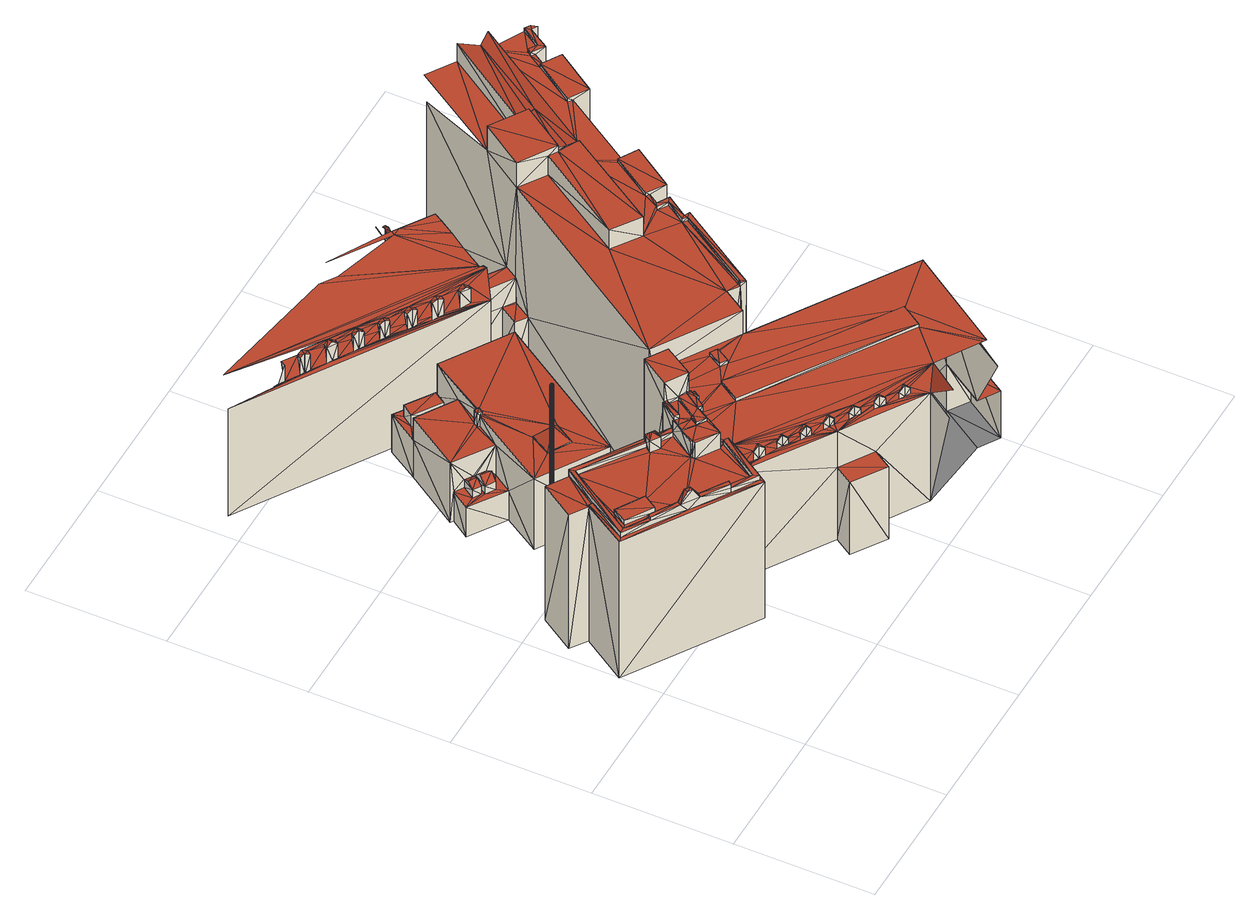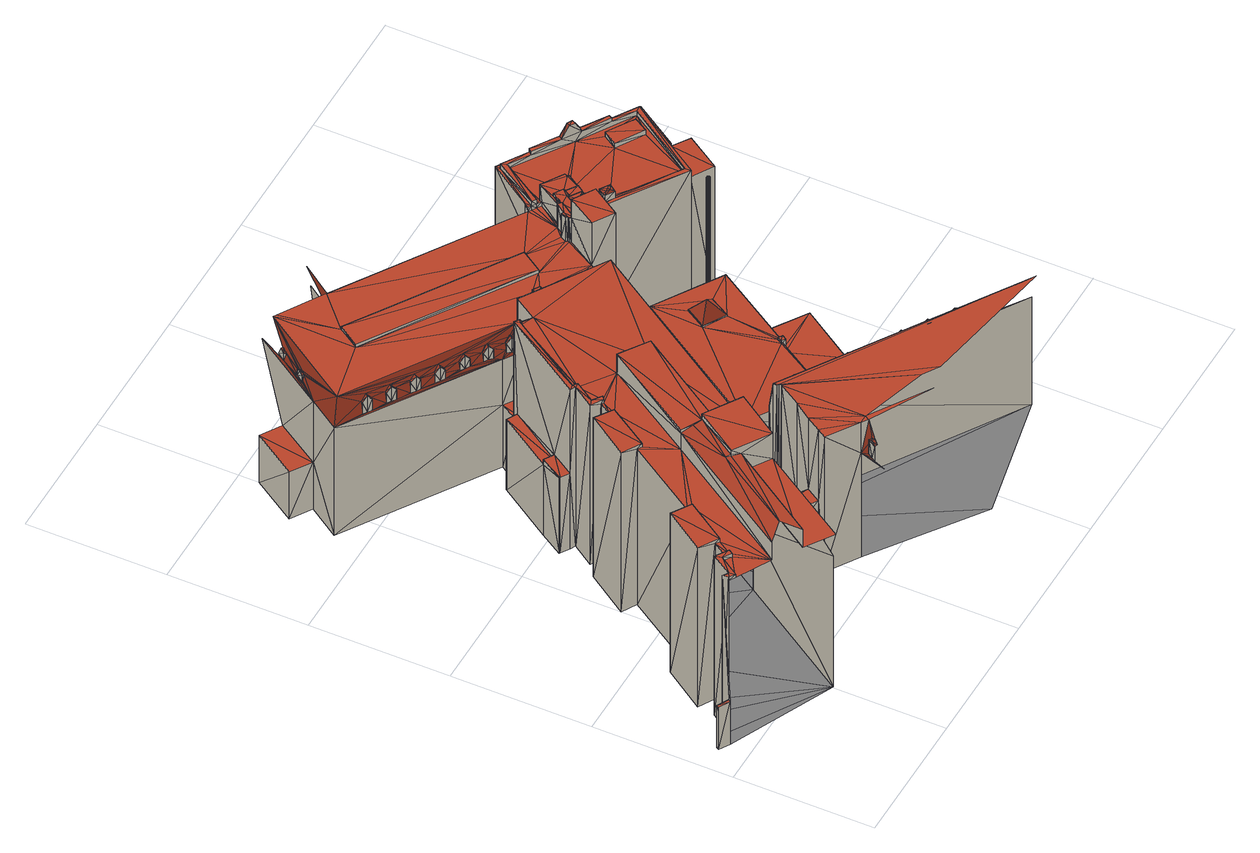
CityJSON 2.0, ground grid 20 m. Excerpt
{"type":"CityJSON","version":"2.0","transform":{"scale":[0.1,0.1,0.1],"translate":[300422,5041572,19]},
"CityObjects":{
"building1":{"type":"Building","geometry":[{"type":"MultiSurface","lod":"2","boundaries":[[[0,1,2]],[[3,4,5]],[[0,6,1]],[[7,5,2]],[[8,9,6]],[[10,2,1]],[[11,2,5]],[[8,6,0]],[[12,9,13]],[[14,13,9]],[[15,13,16]],[[8,0,17]],[[11,0,2]],[[3,18,4]],[[7,3,5]],[[19,8,17]],[[14,16,13]],[[15,12,13]],[[10,7,2]],[[20,1,6]],[[21,9,8]],[[3,22,23]],[[24,5,4]],[[25,17,0]],[[26,15,16]],[[27,6,9]],[[28,19,17]],[[26,16,14]],[[28,8,19]],[[21,14,9]],[[3,23,18]],[[29,23,22]],[[28,17,25]],[[27,9,12]],[[11,25,0]],[[30,12,15]],[[10,3,7]],[[31,10,1]],[[10,32,3]],[[29,18,23]],[[33,22,3]],[[21,8,28]],[[30,15,26]],[[34,4,18]],[[35,26,14]],[[30,35,12]],[[24,11,5]],[[36,28,25]],[[33,29,22]],[[36,25,37]],[[38,37,25]],[[21,35,14]],[[30,26,35]],[[39,25,11]],[[20,31,1]],[[39,38,25]],[[40,28,36]],[[40,36,37]],[[41,3,32]],[[40,37,38]],[[20,6,27]],[[41,32,10]],[[27,12,35]],[[42,21,28]],[[42,28,40]],[[42,40,38]],[[42,38,39]],[[41,33,3]],[[43,18,29]],[[44,39,11]],[[24,4,34]],[[41,29,33]],[[31,41,10]],[[45,21,42]],[[46,42,39]],[[41,43,29]],[[46,39,47]],[[47,39,44]],[[48,42,46]],[[49,35,21]],[[24,44,11]],[[48,45,42]],[[50,43,41]],[[31,50,41]],[[51,21,45]],[[48,46,47]],[[48,47,45]],[[52,27,35]],[[53,47,44]],[[54,45,47]],[[55,18,43]],[[51,56,21]],[[57,20,27]],[[58,31,20]],[[24,53,44]],[[59,47,53]],[[59,54,47]],[[60,34,18]],[[54,51,45]],[[49,21,56]],[[49,52,35]],[[55,43,50]],[[55,50,31]],[[57,27,52]],[[61,20,57]],[[58,20,61]],[[60,18,55]],[[62,24,34]],[[63,53,24]],[[64,51,54]],[[65,59,53]],[[65,54,59]],[[66,31,58]],[[67,56,51]],[[68,56,69]],[[68,49,56]],[[70,68,69]],[[70,71,49]],[[70,49,68]],[[61,52,72]],[[73,72,52]],[[49,73,52]],[[74,61,72]],[[61,57,52]],[[75,72,73]],[[76,74,72]],[[77,49,71]],[[75,78,72]],[[79,69,56]],[[77,71,70]],[[78,76,72]],[[79,70,69]],[[66,55,31]],[[58,61,74]],[[80,58,74]],[[81,67,51]],[[76,80,74]],[[82,78,75]],[[82,76,78]],[[83,75,73]],[[64,81,51]],[[63,24,62]],[[62,34,60]],[[84,58,80]],[[85,80,76]],[[65,64,54]],[[86,82,75]],[[87,53,63]],[[88,73,49]],[[79,56,67]],[[86,75,83]],[[83,73,89]],[[85,76,82]],[[65,53,87]],[[85,84,80]],[[90,77,70]],[[91,49,77]],[[85,82,86]],[[85,86,83]],[[79,90,70]],[[85,83,84]],[[88,89,73]],[[92,77,93]],[[94,93,77]],[[91,88,49]],[[91,83,89]],[[92,95,77]],[[66,58,84]],[[91,84,83]],[[96,79,67]],[[91,77,95]],[[94,77,90]],[[81,96,67]],[[97,92,93]],[[98,99,96]],[[91,89,88]],[[81,98,96]],[[97,93,94]],[[100,95,92]],[[101,91,95]],[[66,84,91]],[[102,101,95]],[[103,90,79]],[[65,81,64]],[[87,98,81]],[[104,102,95]],[[65,87,81]],[[87,105,98]],[[106,62,107]],[[108,94,109]],[[110,63,62]],[[102,91,101]],[[106,107,111]],[[112,109,94]],[[103,94,90]],[[113,107,62]],[[102,114,91]],[[100,104,95]],[[115,111,107]],[[97,100,92]],[[116,87,63]],[[110,62,106]],[[117,79,96]],[[66,91,114]],[[116,63,110]],[[110,105,87]],[[104,118,102]],[[108,97,94]],[[66,114,102]],[[119,106,111]],[[115,107,113]],[[120,96,99]],[[121,108,109]],[[116,110,87]],[[119,111,115]],[[112,94,103]],[[122,118,104]],[[112,121,109]],[[119,110,106]],[[123,99,98]],[[119,115,113]],[[124,104,100]],[[121,97,108]],[[124,100,97]],[[125,113,62]],[[117,103,79]],[[121,124,97]],[[123,98,105]],[[126,102,118]],[[60,55,127]],[[126,66,102]],[[128,118,122]],[[129,110,119]],[[129,119,113]],[[123,105,110]],[[130,55,66]],[[131,112,103]],[[132,122,104]],[[133,125,62]],[[131,121,112]],[[129,113,125]],[[117,96,120]],[[123,120,99]],[[134,133,62]],[[128,126,118]],[[135,110,129]],[[136,104,124]],[[126,130,66]],[[131,103,137]],[[127,55,130]],[[136,124,121]],[[129,125,138]],[[117,137,103]],[[132,128,122]],[[133,138,125]],[[132,104,139]],[[140,129,138]],[[140,138,133]],[[135,129,140]],[[141,121,131]],[[136,139,104]],[[127,130,126]],[[117,131,137]],[[135,133,140]],[[128,127,126]],[[142,143,131]],[[144,140,133]],[[145,110,135]],[[142,131,117]],[[132,146,128]],[[123,117,120]],[[144,133,134]],[[147,135,140]],[[142,117,123]],[[147,140,144]],[[141,136,121]],[[147,144,134]],[[141,146,132]],[[148,143,142]],[[149,62,60]],[[150,131,143]],[[141,132,139]],[[151,142,123]],[[152,110,145]],[[153,147,134]],[[145,135,147]],[[141,139,136]],[[154,141,131]],[[148,142,151]],[[150,143,148]],[[155,60,127]],[[156,151,123]],[[157,146,141]],[[158,128,146]],[[159,127,128]],[[160,147,153]],[[161,123,110]],[[150,154,131]],[[145,147,160]],[[162,134,62]],[[156,148,151]],[[160,153,163]],[[164,110,152]],[[165,148,156]],[[166,163,153]],[[145,160,163]],[[167,148,165]],[[150,141,154]],[[168,145,163]],[[169,153,134]],[[168,163,166]],[[157,141,150]],[[167,150,148]],[[170,165,156]],[[157,158,146]],[[152,145,168]],[[170,167,165]],[[171,150,167]],[[172,168,166]],[[170,156,173]],[[157,150,171]],[[170,174,167]],[[175,167,174]],[[176,171,167]],[[177,152,168]],[[170,173,174]],[[173,175,174]],[[172,166,178]],[[176,179,171]],[[176,167,175]],[[169,166,153]],[[177,168,172]],[[176,175,179]],[[158,159,128]],[[161,156,123]],[[180,172,178]],[[177,172,180]],[[169,178,166]],[[181,182,183]],[[184,182,185]],[[186,184,187]],[[188,180,178]],[[189,177,180]],[[190,181,183]],[[164,152,177]],[[155,127,159]],[[184,183,182]],[[161,173,156]],[[188,178,169]],[[191,60,155]],[[189,180,188]],[[192,171,179]],[[193,157,171]],[[162,169,134]],[[192,179,175]],[[162,62,149]],[[149,60,191]],[[188,169,194]],[[164,177,189]],[[189,188,194]],[[195,190,183]],[[196,194,169]],[[197,110,164]],[[198,189,194]],[[198,194,196]],[[193,158,157]],[[195,183,184]],[[164,189,198]],[[199,198,196]],[[164,198,199]],[[200,198,196]],[[201,175,173]],[[192,159,158]],[[202,164,198]],[[200,196,203]],[[204,190,195]],[[205,206,184]],[[202,198,200]],[[195,184,206]],[[207,206,205]],[[208,205,184]],[[207,195,206]],[[202,200,203]],[[193,171,192]],[[162,196,169]],[[209,210,208]],[[211,205,208]],[[212,195,207]],[[213,164,202]],[[212,204,195]],[[213,202,203]],[[162,203,196]],[[209,208,214]],[[193,192,158]],[[192,155,159]],[[191,215,216]],[[217,210,209]],[[186,208,184]],[[217,212,210]],[[201,173,161]],[[213,203,218]],[[219,209,214]],[[201,192,175]],[[220,216,215]],[[221,222,223]],[[224,187,225]],[[226,164,213]],[[186,214,208]],[[217,209,219]],[[217,219,212]],[[162,218,203]],[[213,218,227]],[[228,227,218]],[[149,191,216]],[[229,213,227]],[[229,227,228]],[[230,219,214]],[[162,228,218]],[[226,213,229]],[[220,215,191]],[[231,149,216]],[[232,212,219]],[[226,229,228]],[[233,229,228]],[[201,161,234]],[[230,214,186]],[[162,235,228]],[[236,226,229]],[[233,228,235]],[[197,164,226]],[[236,229,233]],[[237,161,110]],[[231,216,220]],[[238,219,230]],[[236,233,235]],[[239,155,192]],[[232,219,238]],[[230,186,240]],[[241,240,186]],[[223,212,232]],[[238,230,240]],[[242,235,162]],[[232,240,243]],[[232,238,240]],[[244,236,235]],[[245,243,240]],[[245,240,241]],[[246,201,234]],[[197,226,236]],[[245,241,247]],[[223,232,243]],[[245,248,243]],[[248,223,243]],[[244,235,242]],[[249,242,162]],[[237,110,197]],[[250,241,186]],[[251,162,149]],[[252,239,192]],[[253,245,247]],[[197,236,244]],[[254,248,245]],[[254,245,253]],[[255,249,162]],[[244,242,256]],[[250,247,241]],[[249,256,242]],[[257,220,191]],[[251,149,231]],[[258,244,256]],[[258,256,249]],[[259,192,201]],[[197,244,258]],[[260,253,247]],[[251,231,220]],[[252,261,262]],[[221,223,248]],[[224,186,187]],[[263,258,249]],[[264,254,253]],[[265,255,162]],[[252,262,239]],[[266,248,254]],[[267,197,258]],[[263,249,255]],[[260,247,250]],[[267,258,263]],[[267,263,255]],[[268,252,192]],[[265,162,269]],[[264,253,260]],[[260,250,270]],[[266,254,264]],[[251,220,257]],[[271,270,250]],[[221,248,266]],[[264,260,270]],[[265,267,255]],[[272,270,271]],[[272,264,270]],[[273,197,267]],[[268,192,259]],[[266,264,272]],[[274,272,271]],[[275,267,265]],[[221,266,272]],[[274,271,276]],[[274,277,272]],[[277,278,272]],[[221,279,278]],[[280,271,250]],[[273,267,275]],[[277,221,278]],[[281,259,201]],[[282,274,276]],[[265,269,283]],[[284,222,221]],[[285,277,274]],[[275,265,283]],[[286,283,269]],[[285,274,282]],[[280,276,271]],[[287,275,283]],[[287,283,286]],[[288,162,251]],[[289,191,155]],[[288,269,162]],[[273,275,287]],[[290,282,276]],[[291,287,286]],[[292,234,161]],[[293,277,285]],[[294,221,277]],[[293,285,282]],[[295,273,287]],[[291,286,296]],[[295,287,291]],[[297,298,259]],[[290,276,280]],[[295,291,296]],[[289,155,239]],[[299,261,252]],[[293,282,290]],[[297,259,281]],[[300,296,286]],[[268,259,298]],[[301,280,250]],[[294,277,293]],[[290,280,302]],[[303,302,280]],[[304,251,257]],[[305,295,296]],[[293,290,302]],[[292,246,234]],[[306,293,302]],[[307,306,302]],[[307,302,303]],[[308,225,309]],[[310,298,297]],[[237,197,273]],[[288,286,269]],[[311,268,298]],[[289,257,191]],[[305,296,300]],[[294,293,306]],[[294,306,307]],[[312,307,303]],[[313,314,222]],[[310,297,281]],[[310,311,298]],[[315,295,305]],[[312,303,316]],[[224,250,186]],[[317,295,315]],[[318,294,307]],[[318,307,312]],[[305,300,319]],[[301,303,280]],[[320,221,294]],[[321,312,316]],[[315,305,319]],[[322,319,300]],[[288,300,286]],[[323,312,321]],[[324,315,319]],[[325,252,268]],[[310,281,326]],[[324,319,322]],[[318,323,294]],[[318,312,323]],[[326,268,311]],[[301,316,303]],[[237,273,295]],[[317,315,324]],[[327,324,322]],[[310,326,311]],[[317,327,324]],[[328,321,316]],[[329,324,322]],[[330,301,250]],[[331,317,324]],[[329,331,324]],[[329,322,332]],[[333,323,321]],[[288,251,304]],[[320,294,323]],[[288,322,300]],[[224,225,334]],[[335,331,329]],[[335,329,332]],[[328,316,301]],[[237,295,317]],[[336,201,246]],[[333,321,328]],[[288,304,337]],[[308,334,225]],[[288,332,322]],[[325,326,281]],[[288,335,332]],[[328,301,338]],[[320,323,333]],[[339,338,301]],[[333,328,338]],[[299,252,325]],[[325,268,326]],[[340,333,338]],[[340,338,339]],[[237,317,331]],[[284,313,222]],[[237,331,335]],[[237,288,341]],[[342,161,237]],[[320,333,340]],[[343,340,339]],[[343,339,344]],[[336,281,201]],[[304,257,289]],[[330,339,301]],[[345,320,340]],[[345,340,343]],[[237,335,288]],[[346,343,344]],[[347,261,299]],[[345,343,346]],[[330,344,339]],[[348,346,344]],[[224,330,250]],[[349,320,345]],[[349,345,346]],[[284,221,320]],[[350,262,261]],[[348,344,330]],[[349,346,348]],[[351,320,349]],[[348,330,352]],[[292,161,342]],[[353,352,330]],[[349,348,352]],[[354,289,239]],[[355,349,352]],[[356,355,352]],[[356,352,353]],[[357,239,262]],[[358,356,353]],[[351,349,355]],[[351,355,356]],[[358,353,359]],[[351,360,361]],[[362,356,358]],[[362,361,356]],[[363,358,359]],[[364,354,239]],[[365,351,361]],[[365,358,363]],[[366,367,325]],[[368,366,325]],[[369,261,347]],[[362,358,365]],[[362,365,361]],[[370,368,325]],[[336,325,281]],[[368,371,366]],[[372,367,366]],[[373,366,371]],[[347,299,325]],[[374,371,368]],[[373,372,366]],[[374,368,370]],[[375,367,372]],[[376,371,374]],[[376,373,371]],[[377,365,363]],[[347,325,367]],[[375,372,373]],[[284,320,351]],[[224,353,330]],[[378,374,370]],[[379,246,292]],[[376,375,373]],[[380,381,367]],[[382,351,365]],[[383,370,325]],[[378,376,374]],[[384,367,381]],[[378,370,385]],[[377,363,386]],[[224,359,353]],[[387,367,375]],[[313,388,314]],[[389,375,376]],[[389,376,378]],[[224,363,359]],[[389,378,385]],[[389,390,375]],[[389,385,391]],[[387,380,367]],[[389,391,390]],[[383,385,370]],[[387,375,390]],[[382,365,377]],[[377,386,392]],[[387,390,391]],[[393,391,385]],[[347,367,384]],[[379,336,246]],[[394,377,392]],[[395,392,386]],[[224,386,363]],[[396,394,392]],[[397,381,380]],[[398,387,391]],[[397,384,381]],[[382,377,394]],[[396,392,395]],[[383,393,385]],[[398,391,393]],[[399,342,237]],[[400,383,325]],[[401,394,396]],[[284,351,382]],[[401,382,394]],[[401,396,395]],[[402,398,393]],[[403,387,398]],[[404,393,383]],[[224,395,386]],[[405,380,289]],[[406,402,393]],[[406,393,404]],[[407,347,384]],[[403,398,402]],[[408,387,403]],[[409,404,383]],[[406,403,402]],[[409,406,404]],[[224,401,395]],[[407,384,397]],[[405,397,380]],[[410,403,406]],[[411,347,407]],[[412,364,239]],[[313,413,388]],[[410,406,409]],[[405,289,354]],[[284,382,401]],[[410,408,403]],[[414,387,408]],[[410,409,408]],[[400,409,383]],[[411,407,415]],[[405,407,397]],[[416,415,407]],[[417,411,415]],[[418,400,325]],[[419,417,415]],[[416,407,405]],[[414,408,409]],[[416,419,415]],[[284,401,224]],[[420,411,417]],[[421,342,399]],[[419,420,417]],[[422,405,354]],[[416,405,422]],[[414,409,423]],[[400,423,409]],[[364,422,354]],[[424,416,422]],[[425,304,289]],[[426,224,334]],[[427,308,309]],[[424,422,364]],[[428,388,413]],[[429,261,369]],[[284,224,426]],[[426,334,430]],[[430,334,308]],[[431,387,414]],[[432,414,423]],[[433,432,423]],[[433,423,400]],[[313,430,413]],[[430,308,413]],[[434,284,426]],[[434,313,284]],[[435,426,430]],[[435,430,313]],[[436,414,432]],[[434,426,435]],[[434,435,313]],[[437,424,364]],[[433,436,432]],[[438,433,400]],[[336,342,421]],[[439,436,433]],[[440,424,437]],[[441,437,364]],[[442,424,440]],[[439,433,438]],[[336,292,342]],[[439,443,436]],[[439,438,444]],[[439,444,443]],[[445,438,400]],[[431,414,436]],[[442,440,437]],[[442,437,441]],[[446,413,308]],[[350,447,262]],[[431,436,443]],[[448,444,438]],[[431,443,444]],[[449,387,431]],[[425,450,304]],[[418,445,400]],[[379,292,336]],[[448,438,445]],[[451,369,347]],[[452,347,411]],[[453,454,428]],[[431,444,448]],[[429,350,261]],[[357,262,447]],[[455,413,446]],[[446,308,456]],[[457,416,424]],[[458,421,459]],[[357,412,239]],[[460,448,445]],[[455,428,413]],[[461,459,462]],[[452,411,420]],[[463,464,465]],[[460,431,448]],[[466,380,387]],[[467,289,380]],[[468,445,418]],[[468,460,445]],[[463,462,464]],[[461,469,459]],[[463,465,470]],[[471,431,460]],[[472,419,416]],[[473,420,419]],[[463,461,462]],[[468,471,460]],[[474,424,442]],[[456,308,427]],[[475,468,418]],[[463,469,461]],[[463,470,469]],[[476,418,325]],[[476,325,336]],[[477,471,468]],[[478,441,364]],[[477,468,475]],[[477,479,471]],[[458,480,421]],[[477,475,481]],[[477,481,479]],[[482,421,480]],[[483,475,418]],[[449,431,471]],[[451,484,369]],[[458,459,469]],[[485,442,441]],[[486,446,456]],[[487,470,488]],[[489,481,475]],[[487,488,490]],[[449,471,479]],[[491,469,470]],[[492,387,449]],[[449,479,481]],[[493,455,446]],[[494,483,418]],[[452,451,347]],[[489,475,483]],[[486,456,495]],[[496,428,455]],[[449,481,489]],[[497,453,428]],[[498,484,451]],[[476,336,421]],[[491,458,469]],[[499,489,483]],[[493,446,500]],[[496,455,493]],[[499,449,489]],[[496,497,428]],[[457,424,474]],[[497,501,453]],[[502,499,483]],[[502,483,494]],[[503,495,456]],[[504,446,486]],[[505,449,499]],[[506,491,470]],[[507,453,501]],[[502,505,499]],[[508,502,494]],[[509,456,427]],[[504,500,446]],[[510,480,458]],[[511,505,502]],[[504,486,495]],[[510,458,491]],[[511,502,508]],[[512,453,507]],[[482,480,510]],[[511,508,513]],[[511,514,505]],[[485,474,442]],[[476,421,482]],[[515,416,457]],[[516,510,491]],[[511,513,514]],[[517,507,501]],[[518,449,505]],[[516,482,510]],[[519,508,494]],[[425,520,450]],[[521,490,522]],[[503,456,509]],[[473,452,420]],[[516,523,482]],[[524,513,508]],[[525,526,507]],[[485,441,478]],[[527,517,501]],[[478,364,412]],[[528,497,496]],[[529,482,523]],[[512,507,526]],[[504,493,500]],[[530,516,491]],[[525,507,517]],[[472,473,419]],[[524,514,513]],[[529,523,516]],[[518,505,514]],[[528,496,493]],[[531,512,526]],[[487,506,470]],[[530,491,506]],[[532,526,525]],[[504,495,503]],[[533,501,497]],[[534,427,501]],[[532,531,526]],[[530,529,516]],[[527,525,517]],[[515,472,416]],[[535,527,501]],[[536,369,484]],[[537,519,494]],[[530,538,529]],[[476,494,418]],[[467,425,289]],[[519,524,508]],[[530,539,538]],[[540,512,531]],[[530,506,539]],[[518,514,524]],[[466,387,492]],[[532,540,531]],[[541,532,525]],[[541,525,527]],[[528,493,542]],[[541,540,532]],[[487,490,521]],[[534,509,427]],[[533,497,528]],[[543,535,501]],[[541,527,535]],[[544,518,524]],[[519,544,524]],[[492,449,518]],[[487,538,539]],[[545,518,544]],[[546,544,519]],[[546,519,537]],[[547,522,520]],[[487,539,506]],[[533,534,501]],[[546,545,544]],[[548,546,537]],[[485,457,474]],[[549,545,546]],[[550,484,498]],[[534,542,509]],[[533,528,542]],[[549,546,548]],[[466,467,380]],[[549,551,545]],[[552,457,485]],[[549,548,551]],[[476,537,494]],[[476,482,529]],[[553,493,504]],[[492,518,545]],[[554,504,503]],[[555,548,537]],[[533,542,534]],[[476,529,538]],[[350,556,557]],[[558,451,452]],[[559,551,548]],[[492,545,551]],[[560,520,425]],[[547,521,522]],[[561,557,556]],[[562,542,493]],[[350,557,447]],[[555,559,548]],[[492,551,559]],[[563,457,552]],[[472,564,452]],[[476,538,487]],[[565,451,558]],[[561,447,557]],[[472,452,473]],[[515,457,566]],[[554,503,561]],[[567,503,509]],[[547,520,560]],[[568,564,472]],[[569,485,478]],[[570,552,485]],[[571,492,559]],[[536,429,369]],[[567,509,542]],[[572,478,412]],[[573,556,350]],[[574,571,559]],[[574,559,555]],[[476,555,537]],[[554,561,556]],[[563,566,457]],[[575,498,451]],[[576,492,571]],[[553,504,554]],[[560,425,521]],[[515,568,472]],[[577,452,564]],[[574,576,571]],[[574,576,555]],[[578,451,565]],[[579,574,555]],[[566,412,568]],[[573,554,556]],[[580,478,572]],[[577,564,568]],[[515,566,568]],[[566,572,412]],[[581,576,574]],[[581,574,579]],[[562,493,553]],[[581,582,576]],[[567,561,503]],[[569,478,580]],[[570,563,552]],[[581,579,582]],[[570,485,569]],[[583,558,452]],[[584,536,484]],[[466,487,521]],[[467,521,425]],[[547,560,521]],[[476,579,555]],[[580,572,566]],[[585,568,412]],[[577,583,452]],[[550,584,484]],[[553,573,350]],[[553,350,429]],[[565,558,586]],[[466,492,576]],[[563,580,566]],[[577,586,558]],[[587,565,586]],[[567,447,561]],[[577,587,586]],[[588,554,573]],[[466,576,582]],[[553,554,588]],[[589,412,357]],[[466,582,579]],[[569,580,563]],[[590,565,587]],[[577,558,583]],[[591,357,447]],[[585,577,568]],[[570,569,563]],[[466,476,487]],[[562,567,542]],[[553,588,573]],[[585,412,589]],[[585,590,587]],[[466,579,476]],[[466,521,467]],[[585,587,577]],[[589,357,590]],[[592,565,590]],[[593,451,578]],[[592,590,357]],[[562,553,429]],[[585,589,590]],[[592,578,565]],[[584,594,429]],[[592,357,591]],[[592,595,578]],[[596,550,498]],[[584,429,536]],[[597,429,594]],[[598,595,592]],[[599,591,447]],[[600,592,591]],[[601,594,584]],[[596,498,575]],[[575,451,593]],[[599,447,567]],[[597,562,429]],[[598,592,600]],[[602,578,595]],[[601,603,594]],[[601,584,550]],[[602,595,598]],[[603,597,594]],[[604,601,550]],[[599,600,591]],[[604,550,605]],[[606,605,550]],[[606,604,605]],[[607,593,578]],[[602,607,578]],[[596,606,550]],[[608,598,600]],[[596,575,606]],[[609,601,604]],[[608,602,598]],[[610,600,599]],[[609,603,601]],[[611,604,606]],[[612,593,607]],[[613,597,603]],[[612,607,602]],[[608,600,610]],[[614,567,562]],[[611,606,575]],[[608,612,602]],[[610,599,612]],[[613,615,597]],[[609,604,616]],[[611,616,604]],[[609,613,603]],[[608,610,612]],[[617,562,597]],[[618,599,567]],[[616,619,613]],[[609,616,613]],[[611,619,616]],[[620,593,612]],[[620,612,599]],[[621,597,615]],[[618,567,614]],[[622,575,593]],[[617,614,562]],[[623,615,613]],[[624,613,619]],[[620,625,593]],[[626,611,575]],[[620,599,618]],[[624,619,611]],[[621,627,597]],[[622,593,625]],[[620,628,625]],[[624,623,613]],[[623,621,615]],[[629,628,620]],[[630,620,618]],[[629,620,630]],[[626,575,622]],[[631,625,628]],[[626,624,611]],[[632,618,614]],[[631,628,629]],[[632,630,618]],[[631,633,625]],[[634,629,630]],[[633,622,625]],[[635,632,614]],[[634,631,629]],[[636,630,632]],[[637,633,631]],[[634,630,636]],[[638,633,637]],[[634,637,631]],[[636,632,637]],[[639,637,632]],[[640,635,614]],[[638,622,633]],[[639,638,637]],[[634,636,637]],[[639,632,635]],[[639,641,638]],[[642,638,641]],[[643,622,638]],[[642,643,638]],[[644,641,639]],[[645,642,641]],[[646,639,635]],[[645,643,642]],[[644,645,641]],[[644,639,646]],[[645,647,643]],[[648,640,614]],[[649,622,643]],[[640,646,635]],[[649,643,647]],[[650,644,646]],[[650,645,644]],[[651,647,645]],[[650,646,640]],[[650,651,645]],[[651,649,647]],[[652,650,640]],[[653,651,650]],[[654,649,651]],[[655,650,652]],[[655,653,650]],[[653,654,651]],[[656,652,640]],[[657,655,652]],[[648,656,640]],[[657,652,656]],[[658,655,657]],[[659,657,656]],[[660,656,648]],[[659,658,657]],[[661,648,658]],[[659,656,660]],[[661,660,648]],[[662,658,659]],[[662,661,658]]],"semantics":{"surfaces":[{"type":"WallSurface"},{"type":"RoofSurface"},{"type":"GroundSurface"}],"values":[0,0,1,1,0,0,1,1,1,1,0,0,0,0,0,0,0,0,1,1,0,0,0,0,1,0,1,0,0,1,0,0,1,1,0,0,0,0,0,2,1,0,1,2,0,0,1,1,0,1,0,1,0,0,1,0,0,1,1,1,0,0,1,0,0,1,1,1,2,0,0,0,0,0,1,0,0,0,1,1,1,0,0,0,0,0,0,1,0,1,2,1,0,1,1,0,1,2,0,1,1,2,0,1,0,1,2,0,1,0,0,1,1,1,0,1,0,0,0,0,0,1,0,0,0,1,0,1,0,1,1,1,0,0,0,1,1,1,1,0,0,0,0,0,1,1,1,1,1,0,0,0,1,0,0,1,0,1,0,1,0,1,0,0,0,0,0,1,1,0,0,0,1,1,0,0,0,1,0,0,1,1,1,0,0,1,0,0,1,0,0,0,0,0,0,1,0,1,0,0,1,1,0,1,0,0,0,0,0,1,0,0,1,0,1,0,0,1,1,1,0,1,0,0,1,1,0,1,0,2,0,1,1,1,1,0,0,0,1,1,1,0,1,1,1,1,1,0,0,2,0,0,1,1,0,0,1,0,1,1,1,0,0,0,0,0,0,1,0,0,0,0,1,0,1,0,0,0,1,0,0,0,0,1,1,1,0,1,0,1,2,1,0,0,0,1,1,0,1,1,0,0,1,0,0,1,1,0,1,1,0,0,1,0,1,1,1,1,0,0,0,0,0,1,1,0,1,0,0,0,1,1,0,0,1,0,0,1,0,1,1,1,1,0,1,2,1,1,1,2,1,0,0,1,1,0,0,0,1,0,1,0,1,1,0,1,1,1,0,0,0,1,0,1,0,1,0,1,0,0,1,1,0,0,1,0,1,1,1,0,1,1,0,0,0,0,1,1,1,1,1,0,1,0,1,0,1,1,0,0,1,0,0,0,1,0,1,1,1,2,1,1,0,0,0,1,1,1,0,1,1,1,0,1,0,0,1,0,0,1,0,1,1,1,1,0,0,0,1,0,1,1,1,1,1,1,1,0,0,0,1,1,0,1,0,1,0,2,1,1,0,1,1,1,0,0,1,1,0,1,1,0,1,1,0,1,1,0,1,1,1,0,1,0,0,1,0,1,0,1,1,1,1,0,1,1,0,1,1,1,1,1,1,1,0,0,1,1,0,0,0,1,1,0,0,2,1,1,1,0,0,1,1,1,1,0,1,0,1,0,2,0,1,0,1,0,1,1,0,0,0,1,0,1,0,1,0,2,1,1,1,0,2,1,0,1,0,1,0,1,1,0,1,1,1,1,0,1,1,0,1,0,1,0,1,1,0,0,0,0,0,1,1,1,0,0,0,1,0,1,1,1,0,1,0,1,1,0,1,0,1,1,0,1,0,2,1,1,1,0,1,0,0,0,1,1,0,1,1,1,1,1,1,0,0,1,2,1,1,1,1,0,1,0,1,1,1,1,1,1,0,1,1,1,0,0,0,0,2,0,1,0,2,0,0,1,0,1,1,1,0,2,1,0,1,1,1,0,0,1,1,0,1,0,0,0,0,0,1,1,1,1,0,0,1,1,0,1,0,0,1,1,1,0,0,1,1,1,1,0,1,1,0,0,0,0,0,1,1,1,0,1,1,0,0,1,0,1,0,1,1,1,1,0,1,1,1,1,1,1,1,0,0,1,0,1,0,1,1,0,0,1,0,0,1,1,0,1,0,1,2,1,1,0,1,0,1,0,1,0,0,0,0,1,1,0,1,1,1,0,1,0,0,0,1,1,2,0,2,0,2,0,1,1,0,2,2,1,0,1,1,0,0,0,1,2,0,0,0,0,0,0,1,1,0,0,2,1,1,0,0,0,0,1,1,0,0,0,0,1,1,1,1,2,1,0,1,1,1,1,1,0,2,0,0,0,1,2,0,1,0,1,0,0,0,0,1,1,1,0,0,0,1,0,1,0,1,2,1,0,0,1,1,0,2,1,0,1,0,0,1,1,1,0,1,0,0,1,1,0,1,1,1,1,0,1,1,1,0,1,1,1,0,1,1,0,0,0,0,1,0,0,1,1,2,1,0,1,1,0,1,2,1,0,0,0,0,1,1,1,1,0,1,1,0,0,0,1,1,1,1,2,1,2,1,1,1,0,0,1,2,1,1,0,0,0,0,0,1,1,1,0,0,1,0,1,0,0,0,1,1,0,1,1,0,1,1,1,2,1,0,0,0,1,1,1,0,0,0,1,0,2,1,1,0,0,1,1,1,0,1,1,0,1,0,0,1,0,0,1,0,0,1,0,0,0,0,1,1,0,1,0,1,0,1,0,1,1,1,2,1,0,1,0,1,1,1,0,1,1,2,0,0,0,2,0,1,0,0,0,1,0,2,1,1,1,1,0,1,0,0,0,0,1,0,0,0,1,1,0,1,2,1,0,0,0,1,1,0,2,2,1,0,0,1,0,0,0,0,1,0,0,0,1,0,0,0,1,0,0,0,2,1,1,1,0,2,1,0,0,0,2,1,0,1,0,0,0,0,1,0,1,0,1,1,0,0,0,1,0,0,0,1,0,0,0,2,0,0,0,0,2,0,0,0,1,0,1,0,0,2,0,1,0,1,0,1,0,0,0,1,2,1,1,1,0,0,0,0,1,0,0,0,0,1,0,0,0,2,0,0,0,1,0,1,2,0,0,0,1,1,1,0,1,1,1,0,1,0,0,0,0,0,0,1,2,1,2,0,0,1,2,1,2,0,0,1,0,0,0,2,1,1,0,0,0,0,1,0,0,1,0,0,1,0,0,2,1,2,1,0,1,0,0,1,0,0,1,0,0,1,0,2,0,2,0,0,0,2,1,0,0,2,1,0]}}]},
"building2":{"type":"Building","geometry":[{"type":"MultiSurface","lod":"2","boundaries":[[[663,664,665]],[[663,665,666]],[[663,667,668]],[[663,669,667]],[[667,669,670]],[[665,671,672]],[[663,666,669]],[[672,673,666]],[[669,674,675]],[[665,672,666]],[[669,676,674]],[[666,677,676]],[[674,676,678]],[[669,666,676]],[[678,676,679]],[[680,678,679]],[[681,667,682]],[[667,670,682]],[[682,670,683]],[[670,669,683]],[[684,668,681]],[[668,667,681]],[[685,663,684]],[[663,668,684]],[[685,664,663]],[[685,686,664]],[[686,687,665]],[[686,665,664]],[[687,688,671]],[[687,671,665]],[[688,689,672]],[[688,672,671]],[[689,690,673]],[[689,673,672]],[[683,669,691]],[[669,675,691]],[[675,674,692]],[[691,675,692]],[[690,693,666]],[[690,666,673]],[[693,677,666]],[[693,694,677]],[[692,674,680]],[[674,678,680]],[[694,679,676]],[[694,676,677]],[[692,680,679]],[[683,691,692]],[[683,692,679]],[[693,679,694]],[[681,682,683]],[[685,681,683]],[[683,679,693]],[[685,684,681]],[[689,693,690]],[[685,683,693]],[[687,693,689]],[[685,687,686]],[[687,689,688]],[[685,693,687]]],"semantics":{"surfaces":[{"type":"GroundSurface"},{"type":"WallSurface"},{"type":"RoofSurface"}],"values":[0,0,0,0,0,0,0,0,0,0,0,0,0,0,1,1,1,1,1,1,1,1,1,1,1,1,1,1,1,1,1,1,1,1,1,1,1,1,1,1,1,1,1,1,1,1,2,2,2,2,2,2,2,2,2,2,2,2,2,2]}}]},
"building3":{"type":"Building","geometry":[{"type":"MultiSurface","lod":"2","boundaries":[[[695,696,697]],[[695,698,696]],[[697,699,700]],[[701,698,695]],[[701,695,702]],[[697,703,699]],[[696,704,703]],[[704,705,703]],[[696,703,697]],[[699,706,707]],[[703,708,706]],[[699,703,706]],[[709,710,711]],[[711,710,712]],[[713,710,714]],[[715,712,710]],[[713,715,710]],[[716,717,718]],[[718,717,719]],[[720,717,721]],[[722,719,717]],[[720,722,717]],[[723,724,716]],[[723,718,725]],[[723,716,718]],[[726,709,711]],[[727,728,709]],[[727,709,726]],[[729,730,731]],[[729,731,732]],[[729,733,734]],[[733,735,736]],[[733,736,734]],[[729,732,733]],[[730,737,738]],[[730,738,731]],[[738,737,739]],[[738,739,740]],[[736,739,737]],[[734,736,737]],[[741,742,743]],[[741,743,744]],[[742,745,743]],[[743,745,746]],[[741,744,747]],[[744,748,747]],[[747,748,745]],[[748,746,745]],[[749,750,751]],[[749,752,750]],[[753,754,755]],[[755,754,756]],[[753,757,758]],[[753,755,757]],[[758,757,759]],[[757,760,759]],[[754,759,756]],[[756,759,760]],[[749,735,733]],[[761,752,749]],[[762,761,749]],[[762,749,733]],[[763,764,703]],[[703,764,708]],[[765,708,764]],[[765,706,708]],[[761,700,766]],[[761,697,700]],[[767,761,762]],[[767,768,761]],[[768,697,761]],[[768,695,697]],[[766,700,699]],[[766,699,750]],[[751,750,769]],[[750,699,707]],[[750,707,769]],[[770,769,723]],[[770,727,771]],[[771,727,726]],[[765,707,706]],[[720,765,722]],[[765,769,707]],[[723,769,720]],[[720,769,765]],[[770,723,713]],[[715,723,725]],[[770,713,727]],[[713,723,715]],[[772,773,704]],[[704,773,705]],[[774,702,775]],[[774,701,702]],[[775,702,695]],[[775,695,768]],[[774,776,701]],[[701,776,698]],[[776,777,698]],[[698,777,696]],[[767,772,777]],[[777,772,704]],[[767,777,768]],[[777,704,696]],[[770,771,763]],[[763,705,773]],[[738,770,773]],[[738,740,770]],[[763,703,705]],[[770,763,773]],[[722,765,719]],[[718,719,764]],[[715,725,718]],[[763,712,764]],[[712,718,764]],[[771,711,763]],[[771,726,711]],[[719,765,764]],[[763,711,712]],[[715,718,712]],[[727,713,714]],[[727,714,728]],[[728,710,709]],[[728,714,710]],[[723,720,721]],[[723,721,724]],[[724,717,716]],[[724,721,717]],[[729,734,737]],[[729,737,730]],[[741,745,742]],[[741,747,745]],[[736,751,769]],[[740,739,770]],[[749,751,736]],[[749,736,735]],[[739,769,770]],[[736,769,739]],[[774,775,768]],[[774,768,776]],[[768,777,776]],[[753,778,754]],[[753,758,778]],[[778,758,759]],[[754,778,759]],[[743,750,752]],[[743,746,750]],[[761,766,748]],[[766,750,746]],[[761,748,744]],[[761,743,752]],[[748,766,746]],[[761,744,743]],[[767,732,755]],[[767,762,732]],[[767,755,772]],[[738,773,757]],[[772,760,773]],[[755,731,757]],[[757,773,760]],[[755,756,772]],[[772,756,760]],[[755,732,731]],[[762,733,732]],[[731,738,757]]],"semantics":{"surfaces":[{"type":"GroundSurface"},{"type":"WallSurface"},{"type":"RoofSurface"}],"values":[0,0,0,0,0,0,0,0,0,0,0,0,1,1,1,1,1,1,1,1,1,1,1,1,1,1,1,1,1,1,1,1,1,1,1,1,1,1,1,1,1,1,1,1,1,1,1,1,1,1,1,1,1,1,1,1,1,1,1,1,1,1,1,1,1,1,1,1,1,1,1,1,1,1,1,1,1,1,1,1,1,1,1,1,1,1,1,1,1,1,1,1,1,1,1,1,1,1,1,1,1,1,1,1,1,1,1,1,1,2,2,2,2,2,2,2,2,2,2,2,2,2,2,2,2,2,2,2,2,2,2,2,2,2,2,2,2,2,2,2,2,2,2,2,2,2,2,2,2,2,2,2,2,2,2,2,2,2,2,2,2,2,2,2]}}]}
},
"vertices":[
[45,241,258],[8,265,258],[8,265,250],[42,327,246],[0,263,9],[0,263,250],[17,266,258],[42,327,250],[48,246,258],[17,266,250],[47,324,250],[90,212,250],[42,291,250],[30,271,250],[68,247,250],[42,291,258],[30,271,258],[45,241,264],[42,327,9],[48,246,264],[81,366,258],[93,218,250],[18,343,246],[18,343,9],[179,148,250],[81,218,264],[68,247,258],[81,366,250],[85,223,264],[50,393,9],[81,267,258],[80,375,258],[47,324,246],[50,393,246],[179,148,9],[81,267,250],[93,218,282],[90,212,282],[97,208,282],[106,202,264],[100,213,282],[80,374,246],[110,207,264],[80,374,9],[143,178,250],[147,183,258],[143,178,264],[143,178,258],[147,183,264],[176,251,250],[80,375,9],[176,164,250],[160,301,250],[179,155,250],[176,164,258],[205,293,9],[176,245,250],[166,309,250],[168,312,258],[179,155,258],[220,211,9],[166,309,258],[220,211,201],[220,211,250],[215,225,258],[221,221,258],[205,293,258],[207,225,250],[178,250,250],[176,245,278],[178,250,278],[176,251,278],[160,301,270],[173,292,250],[166,309,270],[173,292,270],[170,307,273],[188,270,278],[171,303,275],[207,225,278],[168,312,270],[215,225,250],[175,303,273],[179,301,258],[180,304,258],[180,304,270],[179,301,270],[221,221,250],[199,288,250],[179,301,250],[205,258,278],[199,288,258],[194,279,279],[188,270,279],[205,258,279],[194,279,278],[209,229,250],[211,268,279],[215,225,243],[209,229,243],[211,268,278],[199,288,278],[201,287,278],[218,250,278],[206,283,278],[221,221,243],[224,216,230],[221,212,208],[211,268,283],[205,258,283],[225,218,243],[221,212,231],[218,250,283],[229,207,208],[201,287,258],[229,207,222],[225,218,250],[232,266,278],[201,287,285],[230,210,222],[232,266,243],[214,267,283],[206,283,285],[234,264,243],[214,267,278],[245,197,208],[216,311,285],[218,310,9],[218,310,285],[247,199,222],[216,311,9],[229,268,283],[221,308,285],[251,193,208],[258,188,209],[254,197,230],[235,299,278],[229,268,278],[245,197,222],[221,308,278],[251,193,230],[235,299,283],[234,264,285],[229,268,285],[258,188,222],[278,180,225],[218,310,318],[260,191,222],[244,278,285],[345,130,137],[246,293,285],[244,278,243],[283,178,230],[274,179,211],[246,293,283],[275,333,9],[247,276,243],[249,291,318],[245,352,318],[245,352,9],[275,181,222],[297,249,243],[345,130,201],[274,179,222],[311,160,231],[247,276,285],[281,175,211],[249,286,285],[281,175,230],[302,160,210],[252,285,285],[249,291,285],[287,170,222],[252,285,243],[249,286,243],[251,289,243],[251,289,285],[289,172,222],[287,170,212],[249,291,243],[288,172,221],[106,789,233],[99,794,204],[106,789,205],[125,777,205],[93,797,204],[158,756,205],[35,833,199],[303,161,216],[303,163,222],[110,796,233],[345,130,9],[275,333,243],[275,333,318],[302,160,222],[129,783,233],[309,156,211],[370,121,230],[309,156,231],[309,157,213],[315,152,222],[317,280,243],[317,154,222],[315,152,211],[131,782,234],[131,774,205],[125,777,234],[131,774,238],[131,773,205],[138,769,233],[131,773,238],[135,779,234],[136,780,238],[332,144,222],[138,769,206],[328,104,9],[328,104,137],[142,775,234],[331,142,211],[142,775,233],[375,73,9],[202,738,239],[43,843,248],[169,759,239],[358,626,199],[35,833,9],[340,141,230],[331,142,222],[338,138,211],[338,138,230],[162,761,230],[375,73,137],[168,759,238],[344,134,222],[297,249,248],[344,134,212],[346,135,222],[471,59,243],[162,762,233],[298,366,9],[158,756,233],[165,752,206],[362,122,211],[165,752,239],[363,124,222],[172,748,233],[317,280,248],[172,748,206],[169,758,238],[368,118,212],[192,735,206],[392,100,137],[298,366,243],[174,752,228],[175,753,233],[376,113,212],[362,122,222],[392,100,9],[368,118,230],[343,295,243],[194,739,224],[293,369,285],[293,369,9],[376,113,222],[195,740,233],[394,103,217],[201,738,238],[377,115,222],[355,315,243],[393,102,211],[192,735,233],[198,731,207],[198,731,239],[402,101,230],[205,727,233],[395,104,222],[205,727,207],[203,737,238],[202,737,239],[200,735,224],[224,715,207],[353,289,243],[207,730,222],[393,102,222],[364,635,248],[208,732,233],[399,98,211],[399,98,230],[459,57,201],[437,290,9],[225,717,220],[407,93,222],[520,104,248],[227,720,232],[234,716,237],[408,95,222],[407,93,211],[353,289,249],[343,295,249],[408,296,285],[423,82,211],[257,693,206],[224,715,234],[230,711,207],[459,57,9],[424,84,222],[227,720,233],[230,711,237],[362,645,9],[225,873,9],[365,309,249],[355,315,249],[237,707,233],[362,642,248],[242,809,248],[427,83,224],[237,707,208],[432,81,230],[240,711,234],[423,82,222],[266,695,238],[238,709,218],[430,78,211],[240,711,233],[430,78,230],[408,296,243],[365,309,243],[431,80,222],[258,695,214],[437,74,222],[288,673,204],[435,78,226],[437,74,212],[260,699,233],[358,626,9],[438,76,222],[540,135,243],[430,15,201],[257,693,233],[263,689,206],[263,689,238],[439,14,243],[520,104,243],[270,685,233],[270,685,207],[273,690,233],[270,686,212],[429,329,285],[289,674,210],[292,678,232],[460,625,79],[299,675,237],[288,673,234],[295,669,205],[451,314,9],[292,678,233],[295,669,237],[528,475,9],[302,664,233],[302,664,205],[295,670,209],[299,674,237],[305,669,234],[302,665,208],[456,320,9],[305,669,233],[416,297,221],[414,305,200],[420,294,226],[430,495,285],[421,292,228],[416,297,222],[419,300,205],[419,300,222],[421,292,230],[424,297,205],[424,297,230],[325,656,233],[428,289,222],[540,135,248],[437,290,119],[414,305,119],[333,653,238],[449,273,230],[429,329,119],[428,289,221],[322,651,205],[437,290,200],[265,794,248],[430,292,222],[430,292,206],[430,291,211],[322,651,233],[445,279,222],[329,647,238],[335,643,207],[335,643,233],[445,318,119],[447,282,207],[534,20,243],[478,255,231],[338,648,233],[447,282,223],[452,278,208],[449,273,231],[451,314,119],[452,278,231],[445,318,285],[459,274,208],[457,271,222],[459,274,222],[447,322,285],[521,436,9],[362,645,248],[475,263,209],[445,318,291],[452,313,291],[447,322,291],[508,235,230],[450,321,291],[450,321,285],[538,17,243],[452,313,9],[473,260,222],[456,320,134],[612,111,9],[364,635,9],[376,765,9],[363,765,248],[475,649,285],[362,642,9],[506,244,206],[475,263,222],[481,259,231],[365,640,248],[365,640,9],[481,259,209],[471,312,9],[485,252,222],[487,255,222],[471,312,134],[471,313,9],[471,313,134],[487,255,209],[487,255,211],[504,241,222],[382,677,80],[460,625,9],[505,242,215],[535,224,205],[571,47,9],[470,468,285],[514,435,285],[367,771,248],[280,819,248],[382,677,248],[382,677,9],[508,399,143],[585,77,216],[563,44,221],[506,244,222],[567,50,219],[563,44,222],[569,48,219],[565,42,222],[562,37,208],[642,156,200],[642,156,9],[511,240,230],[567,50,218],[569,48,206],[511,240,206],[520,430,291],[520,430,285],[508,399,134],[516,233,222],[629,154,243],[518,236,222],[522,390,9],[518,236,206],[585,77,219],[516,234,218],[588,83,222],[534,221,222],[430,495,319],[522,390,134],[402,663,80],[612,111,200],[541,3,200],[534,222,222],[571,47,92],[587,76,209],[595,186,203],[399,702,122],[538,216,230],[402,663,9],[399,702,248],[376,765,248],[470,468,319],[535,224,222],[399,702,80],[376,765,194],[541,221,230],[418,690,9],[418,690,80],[541,221,205],[595,87,207],[378,782,228],[544,214,224],[412,723,9],[587,76,219],[547,216,222],[382,788,232],[546,214,222],[547,216,205],[529,432,291],[590,81,222],[382,779,204],[565,205,204],[568,198,229],[600,29,9],[612,111,92],[600,29,92],[589,82,222],[563,202,222],[382,779,229],[378,782,229],[386,785,203],[412,723,248],[591,87,220],[595,87,219],[382,788,233],[386,785,233],[420,736,248],[420,736,9],[390,791,203],[513,624,285],[568,197,230],[592,88,219],[594,87,211],[386,793,229],[390,791,229],[412,723,122],[401,810,208],[565,205,222],[571,201,205],[571,201,230],[641,92,92],[575,194,222],[577,197,222],[526,616,319],[577,197,205],[522,390,143],[477,651,122],[461,662,79],[597,178,231],[444,636,79],[444,636,9],[520,473,285],[592,183,222],[641,92,9],[461,662,9],[489,670,122],[541,424,143],[514,435,291],[525,477,285],[529,432,143],[489,670,9],[521,436,291],[542,423,9],[542,423,143],[595,186,222],[529,432,9],[475,649,79],[600,182,231],[555,601,314],[600,182,203],[533,464,291],[535,497,285],[604,175,222],[541,424,9],[606,178,222],[606,178,203],[533,464,285],[513,624,319],[542,467,291],[520,473,291],[525,477,291],[477,651,79],[542,467,9],[528,475,285],[540,494,9],[540,494,285],[555,601,285],[475,649,329],[535,497,291],[555,601,319],[517,712,285],[560,480,291],[579,552,9],[560,480,9],[526,616,329],[573,556,291],[517,712,329],[528,618,322],[528,618,319],[540,611,319],[573,556,285],[600,540,291],[568,679,329],[600,540,9],[576,675,323],[579,552,285],[556,687,317],[599,839,9],[556,687,285],[568,679,322],[599,839,242],[647,657,9],[568,679,320],[647,657,285],[642,818,285],[679,793,285],[642,818,317],[647,787,323],[641,661,285],[679,793,317],[602,844,285],[641,661,291],[668,644,291],[668,644,9],[680,720,291],[685,716,9],[680,720,285],[708,703,291],[698,736,9],[708,703,9],[685,716,285],[693,740,285],[698,736,285],[730,758,9],[693,740,291],[697,746,291],[697,746,285],[711,728,291],[709,738,291],[711,728,9],[709,738,285],[749,770,9],[728,767,285],[730,758,291],[728,767,291],[738,753,9],[736,762,291],[736,762,285],[738,753,291],[746,766,9],[746,766,84],[749,770,84],[762,757,84],[762,757,9],[764,761,9],[764,761,84],
[146,431,35],[146,430,35],[145,430,35],[142,429,35],[145,432,35],[146,432,35],[144,433,35],[145,433,35],[145,429,35],[144,429,35],[143,429,35],[142,433,35],[143,433,35],[141,431,35],[141,430,35],[141,432,35],[141,431,327],[141,432,327],[145,432,327],[145,433,327],[144,433,327],[146,432,327],[146,431,327],[146,430,327],[145,430,327],[145,429,327],[144,429,327],[143,429,327],[143,433,327],[142,433,327],[142,429,327],[141,430,327],
[359,593,32],[292,489,32],[264,654,32],[319,471,32],[182,646,32],[210,691,32],[393,587,32],[366,605,32],[168,504,32],[230,392,32],[136,452,32],[135,565,32],[131,568,32],[117,538,32],[163,520,98],[149,528,98],[163,520,84],[149,528,84],[162,548,98],[156,538,107],[162,548,84],[147,532,98],[136,539,98],[147,532,84],[136,539,84],[148,557,98],[142,548,104],[148,557,84],[159,550,98],[153,541,104],[159,550,84],[175,539,84],[175,539,98],[169,529,107],[214,570,161],[210,563,161],[210,563,157],[214,570,157],[212,571,157],[208,573,161],[212,571,137],[208,573,137],[204,567,161],[207,565,157],[204,567,137],[207,565,137],[252,650,118],[241,633,118],[241,633,98],[252,650,98],[202,659,118],[202,659,98],[214,676,118],[214,676,98],[237,611,137],[182,646,98],[182,646,137],[237,611,98],[233,469,159],[215,439,159],[233,469,157],[215,439,157],[201,487,157],[201,487,159],[184,457,159],[184,457,157],[264,654,98],[264,654,157],[168,504,84],[117,538,84],[135,565,84],[210,691,98],[359,593,157],[359,593,92],[131,568,137],[186,532,137],[186,532,84],[230,392,157],[136,452,157],[393,587,92],[366,605,92],[319,471,92],[292,489,92],[209,462,182]
]}
